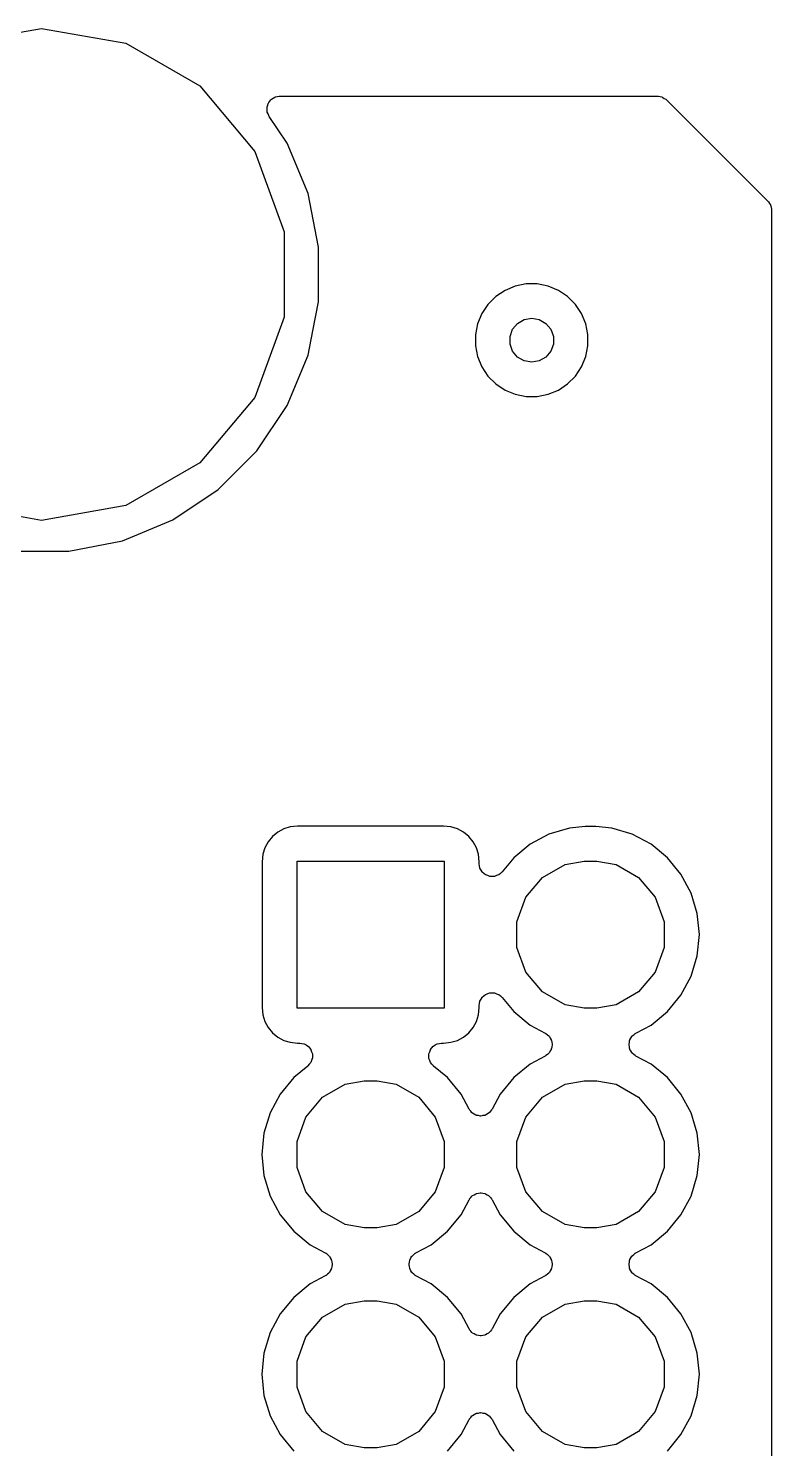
# Model space of a CAD drawing. Extents: x 91 to 190.2, y -113.9 to -59.9.
# Drawn here: x 180.94 to 189.52, y -76.35 to -59.94 of the extents above; entities that cross this region are included whole.
import ezdxf

# ---------------------------------------------------------------- set-up
doc = ezdxf.new("R2010")
doc.units = 0
doc.header["$MEASUREMENT"] = 0
doc.layers.add('BLACK', color=7, linetype='CONTINUOUS')

msp = doc.modelspace()

# ---------------------------------------------------------------- linework, layer by layer
at = {"layer": 'BLACK', "linetype": 'CONTINUOUS'}
for p, q in [((180.118, -60.1083), (181.09, -59.9368)), ((181.09, -59.9368), (182.062, -60.1083)), ((182.062, -60.1083), (182.918, -60.602)), ((182.918, -60.602), (183.552, -61.3584)), ((183.791, -60.729), (183.812, -60.7254)), ((183.812, -60.7254), (183.833, -60.7203)), ((183.833, -60.7203), (183.838, -60.7209)), ((183.838, -60.7209), (183.843, -60.72)), ((183.843, -60.72), (188.201, -60.72)), ((188.201, -60.72), (188.208, -60.7211)), ((188.208, -60.7211), (188.215, -60.7206)), ((188.215, -60.7206), (188.233, -60.7256)), ((188.233, -60.7256), (188.253, -60.729)), ((183.694, -60.8537), (183.695, -60.8489)), ((183.695, -60.8748), (183.694, -60.8537)), ((183.695, -60.844), (183.702, -60.824)), ((183.695, -60.8489), (183.695, -60.844)), ((183.695, -60.896), (183.695, -60.8748)), ((183.702, -60.824), (183.708, -60.8037)), ((183.708, -60.8037), (183.711, -60.7997)), ((183.711, -60.7997), (183.713, -60.795)), ((183.713, -60.795), (183.727, -60.7788)), ((183.727, -60.7788), (183.739, -60.7616)), ((183.739, -60.7616), (183.743, -60.7589)), ((183.743, -60.7589), (183.746, -60.7551)), ((183.746, -60.7551), (183.765, -60.7445)), ((183.765, -60.7445), (183.782, -60.7327)), ((183.782, -60.7327), (183.787, -60.7315)), ((183.787, -60.7315), (183.791, -60.729)), ((188.253, -60.729), (188.258, -60.7323)), ((188.258, -60.7323), (188.265, -60.7341)), ((188.265, -60.7341), (188.281, -60.7453)), ((188.281, -60.7453), (188.298, -60.7551)), ((188.298, -60.7551), (188.302, -60.7601)), ((188.302, -60.7601), (188.308, -60.7639)), ((188.308, -60.7639), (189.476, -61.9325)), ((183.697, -60.9007), (183.695, -60.896)), ((183.697, -60.9057), (183.697, -60.9007)), ((183.706, -60.9251), (183.697, -60.9057)), ((183.713, -60.945), (183.706, -60.9251)), ((183.716, -60.9488), (183.713, -60.945)), ((183.718, -60.9533), (183.716, -60.9488)), ((183.926, -61.2642), (183.718, -60.9533)), ((183.552, -61.3584), (183.89, -62.2863)), ((184.167, -61.8466), (183.926, -61.2642)), ((184.29, -62.4648), (184.167, -61.8466)), ((189.476, -61.9325), (189.48, -61.9379)), ((189.48, -61.9379), (189.485, -61.9421)), ((189.485, -61.9421), (189.495, -61.9591)), ((189.495, -61.9591), (189.506, -61.9751)), ((189.506, -61.9751), (189.508, -61.9815)), ((189.508, -61.9815), (189.511, -61.9872)), ((189.511, -61.9872), (189.514, -62.0065)), ((189.514, -62.0065), (189.519, -62.0255)), ((189.519, -62.0255), (189.519, -62.032)), ((189.519, -62.032), (189.52, -62.0385)), ((189.52, -62.0385), (189.52, -108.284)), ((183.89, -62.2863), (183.89, -63.2737)), ((184.29, -63.0952), (184.29, -62.4648)), ((186.442, -62.964), (186.336, -63.0351)), ((186.56, -62.915), (186.442, -62.964)), ((186.686, -62.89), (186.56, -62.915)), ((186.814, -62.89), (186.686, -62.89)), ((186.94, -62.915), (186.814, -62.89)), ((187.058, -62.964), (186.94, -62.915)), ((187.164, -63.0351), (187.058, -62.964)), ((184.223, -63.4319), (184.29, -63.0952)), ((186.245, -63.1256), (186.174, -63.2321)), ((186.336, -63.0351), (186.245, -63.1256)), ((187.255, -63.1257), (187.164, -63.0351)), ((187.326, -63.2321), (187.255, -63.1257)), ((183.89, -63.2737), (183.552, -64.2016)), ((186.125, -63.3504), (186.1, -63.476)), ((186.174, -63.2321), (186.125, -63.3504)), ((186.53, -63.4131), (186.587, -63.3455)), ((186.587, -63.3455), (186.663, -63.3015)), ((186.663, -63.3015), (186.75, -63.2861)), ((186.75, -63.2861), (186.837, -63.3015)), ((186.837, -63.3015), (186.913, -63.3455)), ((186.913, -63.3455), (186.97, -63.4131)), ((187.375, -63.3504), (187.326, -63.2321)), ((187.4, -63.476), (187.375, -63.3504)), ((184.167, -63.7134), (184.223, -63.4319)), ((184.223, -63.4319), (184.223, -63.4319)), ((186.1, -63.476), (186.1, -63.604)), ((186.5, -63.4959), (186.53, -63.4131)), ((186.5, -63.5841), (186.5, -63.4959)), ((186.97, -63.4131), (187, -63.4959)), ((187, -63.4959), (187, -63.5841)), ((187.4, -63.604), (187.4, -63.476)), ((186.1, -63.604), (186.125, -63.7296)), ((186.53, -63.6669), (186.5, -63.5841)), ((186.587, -63.7345), (186.53, -63.6669)), ((186.97, -63.6669), (186.913, -63.7345)), ((187, -63.5841), (186.97, -63.6669)), ((187.375, -63.7296), (187.4, -63.604)), ((183.926, -64.2958), (184.167, -63.7134)), ((186.125, -63.7296), (186.174, -63.8479)), ((186.663, -63.7785), (186.587, -63.7345)), ((186.75, -63.7939), (186.663, -63.7785)), ((186.837, -63.7785), (186.75, -63.7939)), ((186.913, -63.7345), (186.837, -63.7785)), ((187.326, -63.8479), (187.375, -63.7296)), ((186.174, -63.8479), (186.245, -63.9544)), ((186.245, -63.9544), (186.336, -64.0449)), ((187.164, -64.0449), (187.255, -63.9543)), ((187.255, -63.9543), (187.326, -63.8479)), ((186.336, -64.0449), (186.442, -64.116)), ((186.442, -64.116), (186.56, -64.165)), ((186.56, -64.165), (186.686, -64.19)), ((186.814, -64.19), (186.94, -64.165)), ((186.94, -64.165), (187.058, -64.116)), ((187.058, -64.116), (187.164, -64.0449)), ((183.552, -64.2016), (182.918, -64.958)), ((183.576, -64.8199), (183.926, -64.2958)), ((186.686, -64.19), (186.814, -64.19)), ((183.13, -65.2656), (183.576, -64.8199)), ((182.918, -64.958), (182.062, -65.4517)), ((182.606, -65.6158), (183.13, -65.2656)), ((181.09, -65.6232), (180.118, -65.4517)), ((182.062, -65.4517), (181.09, -65.6232)), ((182.023, -65.857), (182.606, -65.6158)), ((181.405, -65.98), (182.023, -65.857)), ((180.775, -65.98), (181.405, -65.98)), ((183.817, -69.2258), (183.756, -69.2758)), ((183.886, -69.1887), (183.817, -69.2258)), ((183.962, -69.1658), (183.886, -69.1887)), ((184.047, -69.1573), (183.962, -69.1658)), ((185.733, -69.1573), (184.047, -69.1573)), ((185.818, -69.1658), (185.733, -69.1573)), ((185.894, -69.1887), (185.818, -69.1658)), ((185.963, -69.2258), (185.894, -69.1887)), ((186.024, -69.2758), (185.963, -69.2258)), ((186.949, -69.2496), (186.732, -69.3656)), ((187.185, -69.1781), (186.949, -69.2496)), ((187.369, -69.16), (187.185, -69.1781)), ((187.491, -69.16), (187.369, -69.16)), ((187.675, -69.1781), (187.491, -69.16)), ((187.911, -69.2496), (187.675, -69.1781)), ((188.128, -69.3656), (187.911, -69.2496)), ((183.669, -69.4062), (183.646, -69.4816)), ((183.706, -69.3367), (183.669, -69.4062)), ((183.756, -69.2758), (183.706, -69.3367)), ((186.074, -69.3367), (186.024, -69.2758)), ((186.111, -69.4062), (186.074, -69.3367)), ((186.134, -69.4816), (186.111, -69.4062)), ((186.732, -69.3656), (186.542, -69.5218)), ((188.318, -69.5218), (188.128, -69.3656)), ((183.646, -69.4816), (183.637, -69.5674)), ((183.637, -69.5674), (183.637, -71.2526)), ((184.04, -71.26), (184.04, -69.56)), ((184.04, -69.56), (185.74, -69.56)), ((185.74, -69.56), (185.74, -71.26)), ((186.143, -69.5674), (186.134, -69.4816)), ((186.143, -69.589), (186.143, -69.5674)), ((186.143, -69.5898), (186.143, -69.589)), ((186.542, -69.5218), (186.409, -69.6842)), ((187.135, -69.5989), (187.356, -69.56)), ((187.356, -69.56), (187.504, -69.56)), ((187.504, -69.56), (187.725, -69.5989)), ((188.474, -69.7122), (188.318, -69.5218)), ((186.143, -69.5907), (186.143, -69.5898)), ((186.147, -69.6154), (186.143, -69.5907)), ((186.152, -69.6403), (186.147, -69.6154)), ((186.152, -69.641), (186.152, -69.6403)), ((186.152, -69.6419), (186.152, -69.641)), ((186.165, -69.6635), (186.152, -69.6419)), ((186.178, -69.6854), (186.165, -69.6635)), ((186.178, -69.686), (186.178, -69.6854)), ((186.179, -69.6867), (186.178, -69.686)), ((186.198, -69.7027), (186.179, -69.6867)), ((186.218, -69.7189), (186.198, -69.7027)), ((186.218, -69.7192), (186.218, -69.7189)), ((186.219, -69.7197), (186.218, -69.7192)), ((186.243, -69.7281), (186.219, -69.7197)), ((186.267, -69.7367), (186.243, -69.7281)), ((186.268, -69.737), (186.267, -69.7367)), ((186.267, -69.7367), (186.267, -69.7367)), ((186.293, -69.7367), (186.268, -69.737)), ((186.319, -69.7367), (186.293, -69.7367)), ((186.32, -69.7364), (186.319, -69.7365)), ((186.319, -69.7365), (186.319, -69.7367)), ((186.344, -69.7276), (186.32, -69.7364)), ((186.368, -69.7189), (186.344, -69.7276)), ((186.369, -69.7181), (186.368, -69.7184)), ((186.368, -69.7184), (186.368, -69.7189)), ((186.388, -69.7017), (186.369, -69.7181)), ((186.408, -69.6854), (186.388, -69.7017)), ((186.409, -69.6842), (186.408, -69.6847)), ((186.408, -69.6847), (186.408, -69.6854)), ((186.683, -69.9784), (186.875, -69.7488)), ((186.875, -69.7488), (187.135, -69.5989)), ((187.725, -69.5989), (187.985, -69.7488)), ((187.985, -69.7488), (188.177, -69.9784)), ((188.59, -69.9293), (188.474, -69.7122)), ((186.58, -70.2601), (186.683, -69.9784)), ((188.177, -69.9784), (188.28, -70.2601)), ((188.662, -70.165), (188.59, -69.9293)), ((188.686, -70.41), (188.662, -70.165)), ((186.58, -70.5599), (186.58, -70.2601)), ((188.28, -70.2601), (188.28, -70.5599)), ((186.683, -70.8416), (186.58, -70.5599)), ((188.28, -70.5599), (188.177, -70.8416)), ((188.662, -70.655), (188.686, -70.41)), ((188.59, -70.8907), (188.662, -70.655)), ((186.875, -71.0712), (186.683, -70.8416)), ((188.177, -70.8416), (187.985, -71.0712)), ((188.474, -71.1078), (188.59, -70.8907)), ((186.143, -71.2293), (186.147, -71.2046)), ((186.143, -71.2302), (186.143, -71.2293)), ((186.143, -71.231), (186.143, -71.2302)), ((186.147, -71.2046), (186.152, -71.1797)), ((186.152, -71.1781), (186.165, -71.1565)), ((186.152, -71.179), (186.152, -71.1781)), ((186.152, -71.1797), (186.152, -71.179)), ((186.165, -71.1565), (186.178, -71.1346)), ((186.178, -71.134), (186.179, -71.1333)), ((186.178, -71.1346), (186.178, -71.134)), ((186.179, -71.1333), (186.198, -71.1173)), ((186.198, -71.1173), (186.218, -71.1011)), ((186.218, -71.1008), (186.219, -71.1003)), ((186.218, -71.1011), (186.218, -71.1008)), ((186.219, -71.1003), (186.243, -71.0919)), ((186.243, -71.0919), (186.267, -71.0833)), ((186.267, -71.0833), (186.268, -71.083)), ((186.267, -71.0833), (186.267, -71.0833)), ((186.268, -71.083), (186.293, -71.0833)), ((186.293, -71.0833), (186.319, -71.0833)), ((186.319, -71.0833), (186.319, -71.0835)), ((186.319, -71.0835), (186.32, -71.0836)), ((186.32, -71.0836), (186.344, -71.0924)), ((186.344, -71.0924), (186.368, -71.1011)), ((186.368, -71.1011), (186.368, -71.1016)), ((186.368, -71.1016), (186.369, -71.1019)), ((186.369, -71.1019), (186.388, -71.1183)), ((186.388, -71.1183), (186.408, -71.1346)), ((186.408, -71.1346), (186.408, -71.1353)), ((186.408, -71.1353), (186.409, -71.1358)), ((186.409, -71.1358), (186.542, -71.2982)), ((187.135, -71.2211), (186.875, -71.0712)), ((187.356, -71.26), (187.135, -71.2211)), ((187.725, -71.2211), (187.504, -71.26)), ((187.985, -71.0712), (187.725, -71.2211)), ((188.318, -71.2982), (188.474, -71.1078)), ((183.637, -71.2526), (183.646, -71.3384)), ((183.646, -71.3384), (183.669, -71.4138)), ((185.74, -71.26), (184.04, -71.26)), ((186.111, -71.4138), (186.134, -71.3384)), ((186.134, -71.3384), (186.143, -71.2526)), ((186.143, -71.2526), (186.143, -71.231)), ((186.542, -71.2982), (186.732, -71.4544)), ((187.504, -71.26), (187.356, -71.26)), ((188.128, -71.4544), (188.318, -71.2982)), ((183.669, -71.4138), (183.706, -71.4833)), ((183.706, -71.4833), (183.756, -71.5442)), ((183.756, -71.5442), (183.817, -71.5942)), ((185.963, -71.5942), (186.024, -71.5442)), ((186.024, -71.5442), (186.074, -71.4833)), ((186.074, -71.4833), (186.111, -71.4138)), ((186.732, -71.4544), (186.907, -71.5477)), ((186.907, -71.5477), (186.911, -71.5508)), ((186.911, -71.5508), (186.915, -71.5526)), ((186.915, -71.5526), (186.931, -71.5668)), ((187.929, -71.5668), (187.945, -71.5526)), ((187.945, -71.5526), (187.949, -71.5508)), ((187.949, -71.5508), (187.953, -71.5477)), ((187.953, -71.5477), (188.128, -71.4544)), ((183.817, -71.5942), (183.886, -71.6313)), ((183.886, -71.6313), (183.962, -71.6542)), ((183.962, -71.6542), (184.047, -71.6627)), ((184.047, -71.6627), (184.069, -71.6627)), ((184.069, -71.6627), (184.07, -71.6628)), ((184.07, -71.6628), (184.071, -71.6627)), ((184.071, -71.6627), (184.095, -71.6673)), ((184.095, -71.6673), (184.12, -71.6717)), ((184.12, -71.6717), (184.121, -71.6721)), ((184.121, -71.6721), (184.122, -71.6723)), ((184.122, -71.6723), (184.144, -71.6851)), ((184.144, -71.6851), (184.165, -71.6978)), ((184.165, -71.6978), (184.166, -71.6984)), ((184.166, -71.6984), (184.167, -71.6988)), ((184.167, -71.6988), (184.183, -71.7183)), ((184.183, -71.7183), (184.199, -71.7377)), ((185.581, -71.7377), (185.597, -71.7183)), ((185.597, -71.7183), (185.613, -71.6988)), ((185.613, -71.6988), (185.614, -71.6984)), ((185.614, -71.6984), (185.615, -71.6978)), ((185.615, -71.6978), (185.636, -71.6851)), ((185.636, -71.6851), (185.658, -71.6723)), ((185.658, -71.6723), (185.659, -71.6721)), ((185.659, -71.6721), (185.66, -71.6717)), ((185.66, -71.6717), (185.685, -71.6673)), ((185.685, -71.6673), (185.709, -71.6627)), ((185.709, -71.6627), (185.71, -71.6628)), ((185.71, -71.6628), (185.711, -71.6627)), ((185.711, -71.6627), (185.733, -71.6627)), ((185.733, -71.6627), (185.818, -71.6542)), ((185.818, -71.6542), (185.894, -71.6313)), ((185.894, -71.6313), (185.963, -71.5942)), ((186.931, -71.5668), (186.948, -71.5799)), ((186.948, -71.5799), (186.95, -71.5841)), ((186.95, -71.5841), (186.954, -71.5874)), ((186.954, -71.5874), (186.964, -71.6061)), ((186.964, -71.6061), (186.975, -71.6241)), ((186.975, -71.6241), (186.976, -71.629)), ((186.976, -71.629), (186.979, -71.6333)), ((186.979, -71.6333), (186.982, -71.6543)), ((186.982, -71.7057), (186.979, -71.7267)), ((186.982, -71.6543), (186.986, -71.6751)), ((186.986, -71.6849), (186.982, -71.7057)), ((186.986, -71.6751), (186.985, -71.68)), ((186.985, -71.68), (186.986, -71.6849)), ((187.874, -71.6751), (187.878, -71.6543)), ((187.875, -71.68), (187.874, -71.6751)), ((187.874, -71.6849), (187.875, -71.68)), ((187.878, -71.7057), (187.874, -71.6849)), ((187.878, -71.6543), (187.881, -71.6333)), ((187.881, -71.7267), (187.878, -71.7057)), ((187.881, -71.6333), (187.884, -71.629)), ((187.884, -71.629), (187.885, -71.6241)), ((187.885, -71.6241), (187.896, -71.6061)), ((187.896, -71.6061), (187.906, -71.5874)), ((187.906, -71.5874), (187.91, -71.5841)), ((187.91, -71.5841), (187.912, -71.5799)), ((187.912, -71.5799), (187.929, -71.5668)), ((184.199, -71.7377), (184.199, -71.7384)), ((184.199, -71.7384), (184.2, -71.7391)), ((184.208, -71.8639), (184.199, -71.8877)), ((184.2, -71.7391), (184.208, -71.7628)), ((184.208, -71.7628), (184.217, -71.7866)), ((184.216, -71.8403), (184.208, -71.8639)), ((184.217, -71.8387), (184.216, -71.8395)), ((184.216, -71.8395), (184.216, -71.8403)), ((184.217, -71.7866), (184.217, -71.7874)), ((184.217, -71.7874), (184.217, -71.7882)), ((184.217, -71.7882), (184.217, -71.8134)), ((184.217, -71.8134), (184.217, -71.8387)), ((185.563, -71.7866), (185.572, -71.7629)), ((185.563, -71.7874), (185.563, -71.7866)), ((185.563, -71.7882), (185.563, -71.7874)), ((185.563, -71.8135), (185.563, -71.7882)), ((185.563, -71.8387), (185.563, -71.8135)), ((185.564, -71.8395), (185.563, -71.8387)), ((185.564, -71.8403), (185.564, -71.8395)), ((185.572, -71.8639), (185.564, -71.8403)), ((185.572, -71.7629), (185.58, -71.7391)), ((185.581, -71.8877), (185.572, -71.8639)), ((185.58, -71.7391), (185.581, -71.7384)), ((185.581, -71.7384), (185.581, -71.7377)), ((186.907, -71.8123), (186.732, -71.9056)), ((186.911, -71.8092), (186.907, -71.8123)), ((186.915, -71.8074), (186.911, -71.8092)), ((186.931, -71.7932), (186.915, -71.8074)), ((186.948, -71.7801), (186.931, -71.7932)), ((186.95, -71.7759), (186.948, -71.7801)), ((186.954, -71.7726), (186.95, -71.7759)), ((186.964, -71.7539), (186.954, -71.7726)), ((186.975, -71.7359), (186.964, -71.7539)), ((186.976, -71.731), (186.975, -71.7359)), ((186.979, -71.7267), (186.976, -71.731)), ((187.884, -71.731), (187.881, -71.7267)), ((187.885, -71.7359), (187.884, -71.731)), ((187.896, -71.7539), (187.885, -71.7359)), ((187.906, -71.7726), (187.896, -71.7539)), ((187.91, -71.7759), (187.906, -71.7726)), ((187.912, -71.7801), (187.91, -71.7759)), ((187.929, -71.7932), (187.912, -71.7801)), ((187.945, -71.8074), (187.929, -71.7932)), ((187.949, -71.8092), (187.945, -71.8074)), ((187.953, -71.8123), (187.949, -71.8092)), ((188.128, -71.9056), (187.953, -71.8123)), ((184.164, -71.9286), (184.002, -72.0618)), ((184.165, -71.928), (184.164, -71.9286)), ((184.182, -71.9082), (184.165, -71.9276)), ((184.165, -71.9276), (184.165, -71.928)), ((184.198, -71.8891), (184.182, -71.9082)), ((184.199, -71.8877), (184.198, -71.8883)), ((184.198, -71.8883), (184.198, -71.8891)), ((185.582, -71.8883), (185.581, -71.8877)), ((185.582, -71.8891), (185.582, -71.8883)), ((185.598, -71.9082), (185.582, -71.8891)), ((185.615, -71.9276), (185.598, -71.9082)), ((185.615, -71.928), (185.615, -71.9276)), ((185.616, -71.9286), (185.615, -71.928)), ((185.778, -72.0618), (185.616, -71.9286)), ((186.732, -71.9056), (186.542, -72.0618)), ((188.318, -72.0618), (188.128, -71.9056)), ((184.002, -72.0618), (183.846, -72.2522)), ((184.335, -72.2888), (184.595, -72.1389)), ((184.595, -72.1389), (184.816, -72.1)), ((184.816, -72.1), (184.964, -72.1)), ((184.964, -72.1), (185.185, -72.1389)), ((185.185, -72.1389), (185.445, -72.2888)), ((185.934, -72.2522), (185.778, -72.0618)), ((186.542, -72.0618), (186.386, -72.2522)), ((186.875, -72.2888), (187.135, -72.1389)), ((187.135, -72.1389), (187.356, -72.1)), ((187.356, -72.1), (187.504, -72.1)), ((187.504, -72.1), (187.725, -72.1389)), ((187.725, -72.1389), (187.985, -72.2888)), ((188.474, -72.2522), (188.318, -72.0618)), ((183.846, -72.2522), (183.73, -72.4693)), ((184.143, -72.5184), (184.335, -72.2888)), ((185.445, -72.2888), (185.637, -72.5184)), ((186.028, -72.4268), (185.934, -72.2522)), ((186.386, -72.2522), (186.292, -72.4268)), ((186.683, -72.5184), (186.875, -72.2888)), ((187.985, -72.2888), (188.177, -72.5184)), ((188.59, -72.4693), (188.474, -72.2522)), ((183.73, -72.4693), (183.658, -72.705)), ((184.04, -72.8001), (184.143, -72.5184)), ((185.637, -72.5184), (185.74, -72.8001)), ((186.031, -72.4307), (186.028, -72.4268)), ((186.033, -72.4353), (186.031, -72.4307)), ((186.047, -72.4511), (186.033, -72.4353)), ((186.06, -72.4678), (186.047, -72.4511)), ((186.064, -72.4704), (186.06, -72.4678)), ((186.067, -72.4741), (186.064, -72.4704)), ((186.086, -72.4841), (186.067, -72.4741)), ((186.104, -72.4953), (186.086, -72.4841)), ((186.109, -72.4963), (186.104, -72.4953)), ((186.113, -72.4987), (186.109, -72.4963)), ((186.134, -72.5017), (186.113, -72.4987)), ((186.155, -72.506), (186.134, -72.5017)), ((186.16, -72.5053), (186.155, -72.506)), ((186.165, -72.506), (186.16, -72.5053)), ((186.186, -72.5017), (186.165, -72.506)), ((186.207, -72.4987), (186.186, -72.5017)), ((186.211, -72.4963), (186.207, -72.4987)), ((186.216, -72.4953), (186.211, -72.4963)), ((186.234, -72.4841), (186.216, -72.4953)), ((186.253, -72.4741), (186.234, -72.4841)), ((186.256, -72.4704), (186.253, -72.4741)), ((186.26, -72.4678), (186.256, -72.4704)), ((186.273, -72.4511), (186.26, -72.4678)), ((186.287, -72.4353), (186.273, -72.4511)), ((186.289, -72.4307), (186.287, -72.4353)), ((186.292, -72.4268), (186.289, -72.4307)), ((186.58, -72.8001), (186.683, -72.5184)), ((188.177, -72.5184), (188.28, -72.8001)), ((188.662, -72.705), (188.59, -72.4693)), ((183.658, -72.705), (183.634, -72.95)), ((188.686, -72.95), (188.662, -72.705)), ((184.04, -73.0999), (184.04, -72.8001)), ((185.74, -72.8001), (185.74, -73.0999)), ((186.58, -73.0999), (186.58, -72.8001)), ((188.28, -72.8001), (188.28, -73.0999)), ((183.634, -72.95), (183.658, -73.195)), ((188.662, -73.195), (188.686, -72.95)), ((183.658, -73.195), (183.73, -73.4307)), ((184.143, -73.3816), (184.04, -73.0999)), ((185.74, -73.0999), (185.637, -73.3816)), ((186.683, -73.3816), (186.58, -73.0999)), ((188.28, -73.0999), (188.177, -73.3816)), ((188.59, -73.4307), (188.662, -73.195)), ((183.73, -73.4307), (183.846, -73.6478)), ((184.335, -73.6112), (184.143, -73.3816)), ((185.637, -73.3816), (185.445, -73.6112)), ((185.934, -73.6478), (186.028, -73.4732)), ((186.028, -73.4732), (186.031, -73.4693)), ((186.031, -73.4693), (186.033, -73.4647)), ((186.033, -73.4647), (186.047, -73.4489)), ((186.047, -73.4489), (186.06, -73.4322)), ((186.06, -73.4322), (186.064, -73.4296)), ((186.064, -73.4296), (186.067, -73.4259)), ((186.067, -73.4259), (186.086, -73.4159)), ((186.086, -73.4159), (186.104, -73.4047)), ((186.104, -73.4047), (186.109, -73.4037)), ((186.109, -73.4037), (186.113, -73.4013)), ((186.113, -73.4013), (186.134, -73.3983)), ((186.134, -73.3983), (186.155, -73.394)), ((186.155, -73.394), (186.16, -73.3947)), ((186.16, -73.3947), (186.165, -73.394)), ((186.165, -73.394), (186.186, -73.3983)), ((186.186, -73.3983), (186.207, -73.4013)), ((186.207, -73.4013), (186.211, -73.4037)), ((186.211, -73.4037), (186.216, -73.4047)), ((186.216, -73.4047), (186.234, -73.4159)), ((186.234, -73.4159), (186.253, -73.4259)), ((186.253, -73.4259), (186.256, -73.4296)), ((186.256, -73.4296), (186.26, -73.4322)), ((186.26, -73.4322), (186.273, -73.4489)), ((186.273, -73.4489), (186.287, -73.4647)), ((186.287, -73.4647), (186.289, -73.4693)), ((186.289, -73.4693), (186.292, -73.4732)), ((186.292, -73.4732), (186.386, -73.6478)), ((186.875, -73.6112), (186.683, -73.3816)), ((188.177, -73.3816), (187.985, -73.6112)), ((188.474, -73.6478), (188.59, -73.4307)), ((183.846, -73.6478), (184.002, -73.8382)), ((184.595, -73.7611), (184.335, -73.6112)), ((185.445, -73.6112), (185.185, -73.7611)), ((185.778, -73.8382), (185.934, -73.6478)), ((186.386, -73.6478), (186.542, -73.8382)), ((187.135, -73.7611), (186.875, -73.6112)), ((187.985, -73.6112), (187.725, -73.7611)), ((188.318, -73.8382), (188.474, -73.6478)), ((184.002, -73.8382), (184.192, -73.9944)), ((184.816, -73.8), (184.595, -73.7611)), ((184.964, -73.8), (184.816, -73.8)), ((185.185, -73.7611), (184.964, -73.8)), ((185.588, -73.9944), (185.778, -73.8382)), ((186.542, -73.8382), (186.732, -73.9944)), ((187.356, -73.8), (187.135, -73.7611)), ((187.504, -73.8), (187.356, -73.8)), ((187.725, -73.7611), (187.504, -73.8)), ((188.128, -73.9944), (188.318, -73.8382)), ((184.192, -73.9944), (184.367, -74.0877)), ((185.413, -74.0877), (185.588, -73.9944)), ((186.732, -73.9944), (186.907, -74.0877)), ((187.953, -74.0877), (188.128, -73.9944)), ((184.367, -74.0877), (184.371, -74.0908)), ((184.371, -74.0908), (184.375, -74.0926)), ((184.375, -74.0926), (184.391, -74.1068)), ((184.391, -74.1068), (184.408, -74.1199)), ((184.408, -74.1199), (184.41, -74.1241)), ((184.41, -74.1241), (184.414, -74.1274)), ((184.414, -74.1274), (184.424, -74.1461)), ((184.424, -74.1461), (184.435, -74.1641)), ((184.435, -74.1641), (184.436, -74.169)), ((184.436, -74.169), (184.439, -74.1733)), ((184.439, -74.1733), (184.442, -74.1943)), ((185.338, -74.1943), (185.341, -74.1733)), ((185.341, -74.1733), (185.344, -74.169)), ((185.344, -74.169), (185.345, -74.1641)), ((185.345, -74.1641), (185.356, -74.1461)), ((185.356, -74.1461), (185.366, -74.1274)), ((185.366, -74.1274), (185.37, -74.1241)), ((185.37, -74.1241), (185.372, -74.1199)), ((185.372, -74.1199), (185.389, -74.1068)), ((185.389, -74.1068), (185.405, -74.0926)), ((185.405, -74.0926), (185.409, -74.0908)), ((185.409, -74.0908), (185.413, -74.0877)), ((186.907, -74.0877), (186.911, -74.0908)), ((186.911, -74.0908), (186.915, -74.0926)), ((186.915, -74.0926), (186.931, -74.1068)), ((186.931, -74.1068), (186.948, -74.1199)), ((186.948, -74.1199), (186.95, -74.1241)), ((186.95, -74.1241), (186.954, -74.1274)), ((186.954, -74.1274), (186.964, -74.1461)), ((186.964, -74.1461), (186.975, -74.1641)), ((186.975, -74.1641), (186.976, -74.169)), ((186.976, -74.169), (186.979, -74.1733)), ((186.979, -74.1733), (186.982, -74.1943)), ((187.878, -74.1943), (187.881, -74.1733)), ((187.881, -74.1733), (187.884, -74.169)), ((187.884, -74.169), (187.885, -74.1641)), ((187.885, -74.1641), (187.896, -74.1461)), ((187.896, -74.1461), (187.906, -74.1274)), ((187.906, -74.1274), (187.91, -74.1241)), ((187.91, -74.1241), (187.912, -74.1199)), ((187.912, -74.1199), (187.929, -74.1068)), ((187.929, -74.1068), (187.945, -74.0926)), ((187.945, -74.0926), (187.949, -74.0908)), ((187.949, -74.0908), (187.953, -74.0877)), ((184.375, -74.3474), (184.371, -74.3492)), ((184.391, -74.3332), (184.375, -74.3474)), ((184.408, -74.3201), (184.391, -74.3332)), ((184.41, -74.3159), (184.408, -74.3201)), ((184.414, -74.3126), (184.41, -74.3159)), ((184.424, -74.2939), (184.414, -74.3126)), ((184.435, -74.2759), (184.424, -74.2939)), ((184.436, -74.271), (184.435, -74.2759)), ((184.439, -74.2667), (184.436, -74.271)), ((184.442, -74.2457), (184.439, -74.2667)), ((184.442, -74.1943), (184.446, -74.2151)), ((184.446, -74.2249), (184.442, -74.2457)), ((184.446, -74.2151), (184.445, -74.22)), ((184.445, -74.22), (184.446, -74.2249)), ((185.334, -74.2151), (185.338, -74.1943)), ((185.335, -74.22), (185.334, -74.2151)), ((185.334, -74.2249), (185.335, -74.22)), ((185.338, -74.2457), (185.334, -74.2249)), ((185.341, -74.2667), (185.338, -74.2457)), ((185.344, -74.271), (185.341, -74.2667)), ((185.345, -74.2759), (185.344, -74.271)), ((185.356, -74.2939), (185.345, -74.2759)), ((185.366, -74.3126), (185.356, -74.2939)), ((185.37, -74.3159), (185.366, -74.3126)), ((185.372, -74.3201), (185.37, -74.3159)), ((185.389, -74.3332), (185.372, -74.3201)), ((185.405, -74.3474), (185.389, -74.3332)), ((185.409, -74.3492), (185.405, -74.3474)), ((186.915, -74.3474), (186.911, -74.3492)), ((186.931, -74.3332), (186.915, -74.3474)), ((186.948, -74.3201), (186.931, -74.3332)), ((186.95, -74.3159), (186.948, -74.3201)), ((186.954, -74.3126), (186.95, -74.3159)), ((186.964, -74.2939), (186.954, -74.3126)), ((186.975, -74.2759), (186.964, -74.2939)), ((186.976, -74.271), (186.975, -74.2759)), ((186.979, -74.2667), (186.976, -74.271)), ((186.982, -74.2457), (186.979, -74.2667)), ((186.982, -74.1943), (186.986, -74.2151)), ((186.986, -74.2249), (186.982, -74.2457)), ((186.986, -74.2151), (186.985, -74.22)), ((186.985, -74.22), (186.986, -74.2249)), ((187.874, -74.2151), (187.878, -74.1943)), ((187.875, -74.22), (187.874, -74.2151)), ((187.874, -74.2249), (187.875, -74.22)), ((187.878, -74.2457), (187.874, -74.2249)), ((187.881, -74.2667), (187.878, -74.2457)), ((187.884, -74.271), (187.881, -74.2667)), ((187.885, -74.2759), (187.884, -74.271)), ((187.896, -74.2939), (187.885, -74.2759)), ((187.906, -74.3126), (187.896, -74.2939)), ((187.91, -74.3159), (187.906, -74.3126)), ((187.912, -74.3201), (187.91, -74.3159)), ((187.929, -74.3332), (187.912, -74.3201)), ((187.945, -74.3474), (187.929, -74.3332)), ((187.949, -74.3492), (187.945, -74.3474)), ((184.192, -74.4456), (184.002, -74.6018)), ((184.367, -74.3523), (184.192, -74.4456)), ((184.371, -74.3492), (184.367, -74.3523)), ((185.413, -74.3523), (185.409, -74.3492)), ((185.588, -74.4456), (185.413, -74.3523)), ((185.778, -74.6018), (185.588, -74.4456)), ((186.732, -74.4456), (186.542, -74.6018)), ((186.907, -74.3523), (186.732, -74.4456)), ((186.911, -74.3492), (186.907, -74.3523)), ((187.953, -74.3523), (187.949, -74.3492)), ((188.128, -74.4456), (187.953, -74.3523)), ((188.318, -74.6018), (188.128, -74.4456)), ((184.002, -74.6018), (183.846, -74.7922)), ((184.595, -74.6789), (184.816, -74.64)), ((184.816, -74.64), (184.964, -74.64)), ((184.964, -74.64), (185.185, -74.6789)), ((185.934, -74.7922), (185.778, -74.6018)), ((186.542, -74.6018), (186.386, -74.7922)), ((187.135, -74.6789), (187.356, -74.64)), ((187.356, -74.64), (187.504, -74.64)), ((187.504, -74.64), (187.725, -74.6789)), ((188.474, -74.7922), (188.318, -74.6018)), ((183.846, -74.7922), (183.73, -75.0093)), ((184.143, -75.0584), (184.335, -74.8288)), ((184.335, -74.8288), (184.595, -74.6789)), ((185.185, -74.6789), (185.445, -74.8288)), ((185.445, -74.8288), (185.637, -75.0584)), ((186.028, -74.9668), (185.934, -74.7922)), ((186.386, -74.7922), (186.292, -74.9668)), ((186.683, -75.0584), (186.875, -74.8288)), ((186.875, -74.8288), (187.135, -74.6789)), ((187.725, -74.6789), (187.985, -74.8288)), ((187.985, -74.8288), (188.177, -75.0584)), ((188.59, -75.0093), (188.474, -74.7922)), ((186.031, -74.9707), (186.028, -74.9668)), ((186.033, -74.9753), (186.031, -74.9707)), ((186.047, -74.9911), (186.033, -74.9753)), ((186.06, -75.0078), (186.047, -74.9911)), ((186.273, -74.9911), (186.26, -75.0078)), ((186.287, -74.9753), (186.273, -74.9911)), ((186.289, -74.9707), (186.287, -74.9753)), ((186.292, -74.9668), (186.289, -74.9707)), ((183.73, -75.0093), (183.658, -75.245)), ((184.04, -75.3401), (184.143, -75.0584)), ((185.637, -75.0584), (185.74, -75.3401)), ((186.064, -75.0104), (186.06, -75.0078)), ((186.067, -75.0141), (186.064, -75.0104)), ((186.086, -75.0241), (186.067, -75.0141)), ((186.104, -75.0353), (186.086, -75.0241)), ((186.109, -75.0363), (186.104, -75.0353)), ((186.113, -75.0387), (186.109, -75.0363)), ((186.134, -75.0417), (186.113, -75.0387)), ((186.155, -75.046), (186.134, -75.0417)), ((186.16, -75.0453), (186.155, -75.046)), ((186.165, -75.046), (186.16, -75.0453)), ((186.186, -75.0417), (186.165, -75.046)), ((186.207, -75.0387), (186.186, -75.0417)), ((186.211, -75.0363), (186.207, -75.0387)), ((186.216, -75.0353), (186.211, -75.0363)), ((186.234, -75.0241), (186.216, -75.0353)), ((186.253, -75.0141), (186.234, -75.0241)), ((186.256, -75.0104), (186.253, -75.0141)), ((186.26, -75.0078), (186.256, -75.0104)), ((186.58, -75.3401), (186.683, -75.0584)), ((188.177, -75.0584), (188.28, -75.3401)), ((188.662, -75.245), (188.59, -75.0093)), ((183.658, -75.245), (183.634, -75.49)), ((188.686, -75.49), (188.662, -75.245)), ((183.634, -75.49), (183.658, -75.735)), ((184.04, -75.6399), (184.04, -75.3401)), ((185.74, -75.3401), (185.74, -75.6399)), ((186.58, -75.6399), (186.58, -75.3401)), ((188.28, -75.3401), (188.28, -75.6399)), ((188.662, -75.735), (188.686, -75.49)), ((184.143, -75.9216), (184.04, -75.6399)), ((185.74, -75.6399), (185.637, -75.9216)), ((186.683, -75.9216), (186.58, -75.6399)), ((188.28, -75.6399), (188.177, -75.9216)), ((183.658, -75.735), (183.73, -75.9707)), ((188.59, -75.9707), (188.662, -75.735)), ((183.73, -75.9707), (183.846, -76.1878)), ((184.335, -76.1512), (184.143, -75.9216)), ((185.637, -75.9216), (185.445, -76.1512)), ((186.033, -76.0047), (186.047, -75.9889)), ((186.047, -75.9889), (186.06, -75.9722)), ((186.06, -75.9722), (186.064, -75.9696)), ((186.064, -75.9696), (186.067, -75.9659)), ((186.067, -75.9659), (186.086, -75.9559)), ((186.086, -75.9559), (186.104, -75.9447)), ((186.104, -75.9447), (186.109, -75.9437)), ((186.109, -75.9437), (186.113, -75.9413)), ((186.113, -75.9413), (186.134, -75.9383)), ((186.134, -75.9383), (186.155, -75.934)), ((186.155, -75.934), (186.16, -75.9347)), ((186.16, -75.9347), (186.165, -75.934)), ((186.165, -75.934), (186.186, -75.9383)), ((186.186, -75.9383), (186.207, -75.9413)), ((186.207, -75.9413), (186.211, -75.9437)), ((186.211, -75.9437), (186.216, -75.9447)), ((186.216, -75.9447), (186.234, -75.9559)), ((186.234, -75.9559), (186.253, -75.9659)), ((186.253, -75.9659), (186.256, -75.9696)), ((186.256, -75.9696), (186.26, -75.9722)), ((186.26, -75.9722), (186.273, -75.9889)), ((186.273, -75.9889), (186.287, -76.0047)), ((186.875, -76.1512), (186.683, -75.9216)), ((188.177, -75.9216), (187.985, -76.1512)), ((188.474, -76.1878), (188.59, -75.9707)), ((184.595, -76.3011), (184.335, -76.1512)), ((185.445, -76.1512), (185.185, -76.3011)), ((185.934, -76.1878), (186.028, -76.0132)), ((186.028, -76.0132), (186.031, -76.0093)), ((186.031, -76.0093), (186.033, -76.0047)), ((186.287, -76.0047), (186.289, -76.0093)), ((186.289, -76.0093), (186.292, -76.0132)), ((186.292, -76.0132), (186.386, -76.1878)), ((187.135, -76.3011), (186.875, -76.1512)), ((187.985, -76.1512), (187.725, -76.3011)), ((183.846, -76.1878), (184.002, -76.3782)), ((184.816, -76.34), (184.595, -76.3011)), ((185.185, -76.3011), (184.964, -76.34)), ((185.778, -76.3782), (185.934, -76.1878)), ((186.386, -76.1878), (186.542, -76.3782)), ((187.356, -76.34), (187.135, -76.3011)), ((187.725, -76.3011), (187.504, -76.34)), ((188.318, -76.3782), (188.474, -76.1878)), ((184.964, -76.34), (184.816, -76.34)), ((187.504, -76.34), (187.356, -76.34))]:
    msp.add_line(p, q, dxfattribs=at)

doc.saveas('drawing.dxf')
